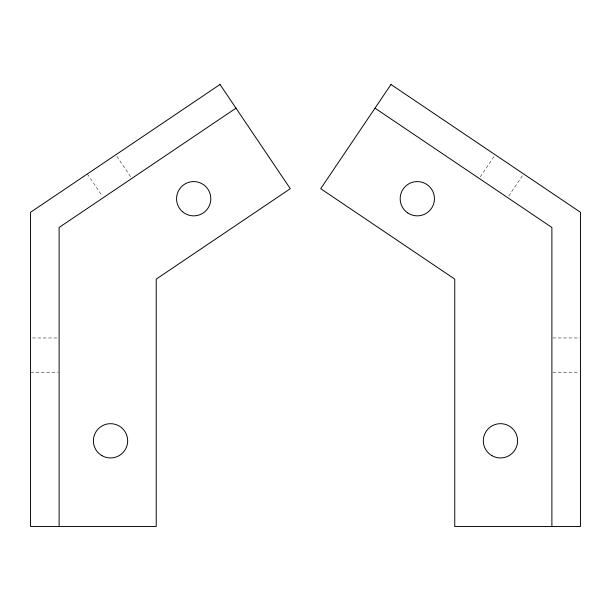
<?xml version="1.0" encoding="UTF-8"?>
<svg xmlns="http://www.w3.org/2000/svg" width="611" height="611" viewBox="0 0 611 611"><rect width="100%" height="100%" fill="white"/><g stroke="black" fill="none" stroke-linecap="round" stroke-linejoin="round"><path stroke-width="0.46" stroke-dasharray="3.06 2.29" d="M480.284 176.877L495.193 154.774M508.703 196.047L523.612 173.944M32.452 337.975L58.167 337.975M552.833 337.967L580.45 337.967M30.55 372.259L58.167 372.259M552.833 372.252L579.495 372.252M116.869 156.355L130.716 176.885M87.388 173.944L102.297 196.047"/><path stroke-width="0.92" d="M235.983 108.17L59.114 227.475L59.114 526.514M375.017 108.17L551.886 227.468L551.886 526.506M390.987 84.486L320.706 188.692L454.76 279.112L454.76 526.506L580.45 526.506L580.45 212.277L390.987 84.486M220.013 84.494L30.55 212.284L30.55 526.514L156.24 526.514L156.24 279.112L290.294 188.692L220.013 84.494M101.968 455.661A17.139 17.139 0 0 0 127.676 440.814A17.139 17.139 0 0 0 101.968 425.974A17.139 17.139 0 0 0 101.968 455.661M182.445 211.658A17.139 17.139 0 0 0 210.512 201.997A17.139 17.139 0 0 0 188.112 182.521A17.139 17.139 0 0 0 182.445 211.658M407.728 212.926A17.139 17.139 0 0 0 434.406 199.912A17.139 17.139 0 0 0 409.798 183.315A17.139 17.139 0 0 0 407.728 212.926M491.893 455.653A17.139 17.139 0 0 0 517.601 440.814A17.139 17.139 0 0 0 491.893 425.966A17.139 17.139 0 0 0 491.893 455.653"/></g></svg>
